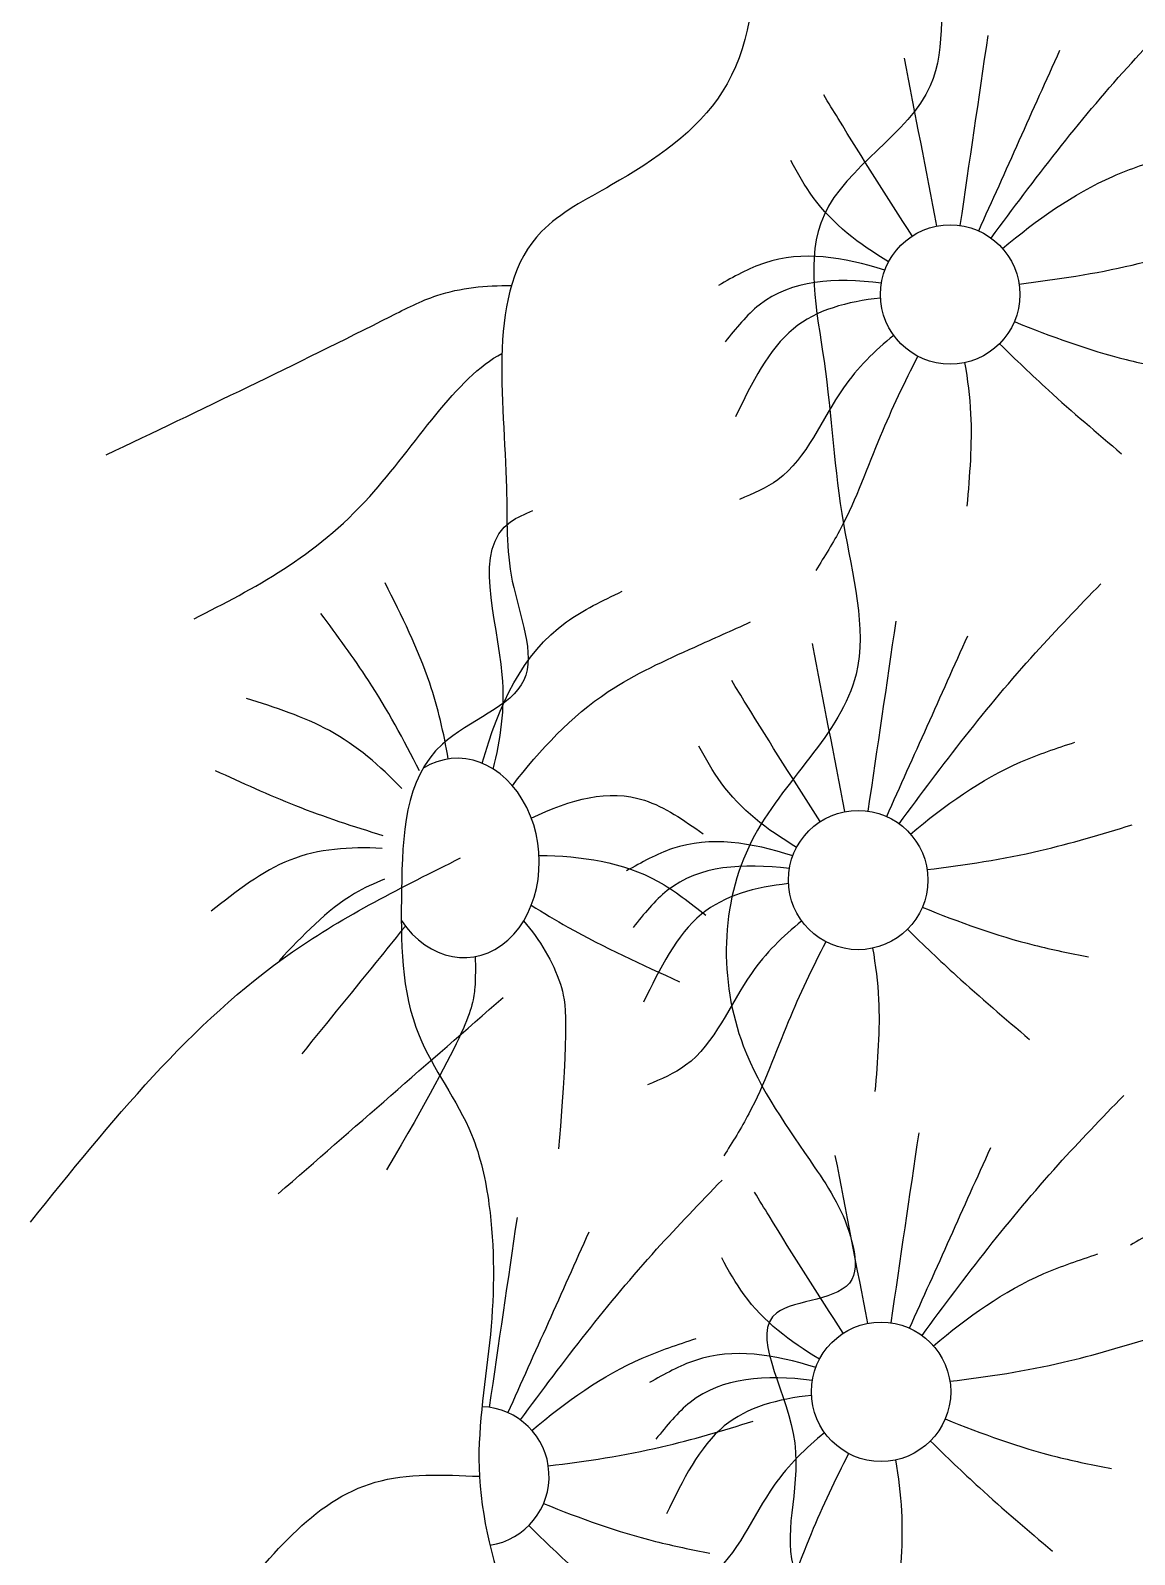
# Model space of a CAD drawing. Header units: millimetres. Extents: x 2133.42 to 2134.8, y 649.95 to 651.52.
# Drawn here: x 2133.5072 to 2133.5574, y 650.2112 to 650.2804 of the extents above; entities that cross this region are included whole.
import ezdxf

# ---------------------------------------------------------------- set-up
doc = ezdxf.new("R2010")
doc.units = ezdxf.units.MM
doc.layers.add('Hojas', color=74, linetype='Continuous')

msp = doc.modelspace()

# ---------------------------------------------------------------- linework, layer by layer
at = {"layer": 'Hojas'}
for centre in [(2133.54904035396, 650.268421561233), (2133.544858702444, 650.2418147538363), (2133.545898853093, 650.2185617357388)]:
    msp.add_circle(centre, 0.003166811014205725, dxfattribs=at)
msp.add_arc((2133.527649479254, 650.2147202546807), 0.003166811014205725, 278.667763932581, 87.83603630803992, dxfattribs=at)
msp.add_ellipse((2133.526794287299, 650.2428177645347), major_axis=(0.0003872666763527377, -0.004520328697594778), ratio=0.785935274751461, start_param=5.320339900184996, end_param=9.815130362565858, dxfattribs=at)
for points in [[(2133.565714449104, 650.3117761015831), (2133.563329484209, 650.3091293167186), (2133.559354557567, 650.3091293167186), (2133.555909618172, 650.3048944574391), (2133.553524653277, 650.2972187826429), (2133.550609701133, 650.2943073179808), (2133.545044801605, 650.2932486031609), (2133.539744895703, 650.2890137482518), (2133.540009889328, 650.284514213545), (2133.538684910067, 650.2776325694008), (2133.53364999779, 650.2733977144917), (2133.530470052021, 650.2712802848521), (2133.528880079136, 650.2596344305739), (2133.529145072761, 650.2553995756646), (2133.52967506001, 650.2509000409577), (2133.525965126992, 650.2479885762957), (2133.524110160482, 650.241371611949), (2133.524905141356, 650.2347546476026), (2133.527290106252, 650.230255112896), (2133.528085087125, 650.2270789728066), (2133.528148367523, 650.2211689123772), (2133.527632513119, 650.2151148148828), (2133.529051121083, 650.2084166630686), (2133.530985594589, 650.2040371068056), (2133.532828677926, 650.2014354629946), (2133.535012853964, 650.1947089696439), (2133.53592292453, 650.1883460652127), (2133.539927252835, 650.1825285550876), (2133.543749569255, 650.1778018292034), (2133.545751733409, 650.1719843190781), (2133.549985227631, 650.1650627214524), (2133.558496719501, 650.1544761850987), (2133.567008200234, 650.1496641199412), (2133.580176926657, 650.1450124587038), (2133.597566172704, 650.1419002782736), (2133.62045834091, 650.135787906909), (2133.65287002141, 650.1394100514462), (2133.681201909335, 650.1523139421795), (2133.694121245062, 650.1704246648658), (2133.699227690249, 650.1747169370624), (2133.701826028804, 650.1834912976415), (2133.708878674751, 650.1957259653718), (2133.709497323606, 650.206971978911), (2133.716621391094, 650.2200178308065), (2133.713050057961, 650.2315421770284), (2133.710852317064, 650.2385391058906), (2133.712363261842, 650.2474567562094), (2133.714561002739, 650.2547280713538), (2133.712495669558, 650.2671167448534), (2133.711408131001, 650.2690176774931)], [(2133.570774586673, 650.308206549498), (2133.565190665161, 650.3035337184222), (2133.565492499959, 650.3015741404345), (2133.561568647569, 650.2993130932805), (2133.560814060571, 650.294489521066), (2133.553871882462, 650.291173316534), (2133.548740702012, 650.2839379647676), (2133.548137032414, 650.2779085027769), (2133.543307686763, 650.2720297731844), (2133.543307686763, 650.2653973641206), (2133.54419570608, 650.2579950136187), (2133.5447653633, 650.251167255542), (2133.540018186388, 650.2435808576793), (2133.539638414908, 650.2342875170193), (2133.542866494763, 650.228787375291), (2133.544575477561, 650.2253734984379), (2133.544575477561, 650.2236665556409), (2133.541157511965, 650.2221492760682), (2133.541909359263, 650.2166690149338), (2133.541909359263, 650.2106447929589), (2133.546432938756, 650.203951208131), (2133.546097860031, 650.1999350616045)], [(2133.507249821396, 650.226270087431), (2133.519157706505, 650.2385515656779), (2133.526794287299, 650.242817764535)], [(2133.51851053581, 650.2275628723146), (2133.528735788248, 650.2364831054936)], [(2133.515951276965, 650.2083111197978), (2133.5229181792, 650.2144510373007), (2133.527649479253, 650.2147202546807)]]:
    msp.add_spline(points, degree=3, dxfattribs=at)
for points, knots in [([(2133.5509046137, 650.270981488502), (2133.552867214584, 650.2736532367096), (2133.555756544984, 650.2774302588248), (2133.559064520461, 650.2808473608331), (2133.560069430044, 650.2818854212953)], [0.001755581467484407, 0.001755581467484407, 0.001755581467484407, 0.001755581467484407, 0.007270775625992507, 0.009677251042944085, 0.009677251042944085, 0.009677251042944085, 0.009677251042944085]), ([(2133.547320767893, 650.2710808310117), (2133.546181816687, 650.2728490067504), (2133.54482684294, 650.2749771185966), (2133.54351238949, 650.277130524023), (2133.543293698698, 650.2774887945552)], [0.001759185583817836, 0.001759185583817836, 0.001759185583817836, 0.001759185583817836, 0.005264386903869354, 0.005963950121901306, 0.005963950121901306, 0.005963950121901306, 0.005963950121901306]), ([(2133.546243771257, 650.2699074337588), (2133.544906971824, 650.2707021612136), (2133.543183515857, 650.272009005897), (2133.542118942307, 650.2739298437325), (2133.541800094218, 650.2745051496588)], [0.001698318349463202, 0.001698318349463202, 0.001698318349463202, 0.001698318349463202, 0.004238933597651528, 0.005325218507321016, 0.005325218507321016, 0.005325218507321016, 0.005325218507321016]), ([(2133.551420354921, 650.27051064893), (2133.552980196947, 650.271814921779), (2133.555312969181, 650.27349944495), (2133.558057943867, 650.2744093586984), (2133.558886982029, 650.2746841711496)], [0.001729062110221072, 0.001729062110221072, 0.001729062110221072, 0.001729062110221072, 0.005077410225046454, 0.00652626217333075, 0.00652626217333075, 0.00652626217333075, 0.00652626217333075]), ([(2133.552171193898, 650.2688975163687), (2133.553902240078, 650.2691058784624), (2133.557049933083, 650.2695811394603), (2133.560102446371, 650.2705069547765), (2133.561486779529, 650.2709268175972)], [0.001790834887653438, 0.001790834887653438, 0.001790834887653438, 0.001790834887653438, 0.004691423661869409, 0.007098466608068014, 0.007098466608068014, 0.007098466608068014, 0.007098466608068014]), ([(2133.546071045568, 650.2695224243794), (2133.544178550607, 650.270125570494), (2133.541565837966, 650.2705529201621), (2133.539204030479, 650.2692243090275), (2133.538514146544, 650.2688362217334)], [0.001623798754991703, 0.001623798754991703, 0.001623798754991703, 0.001623798754991703, 0.004752973198542208, 0.006044160931421218, 0.006044160931421218, 0.006044160931421218, 0.006044160931421218]), ([(2133.545916432734, 650.2689409918526), (2133.543791926804, 650.2691928072181), (2133.54106710932, 650.2690636236605), (2133.539305543944, 650.2668807796949), (2133.538812874122, 650.2662702878215)], [0.00156203179081908, 0.00156203179081908, 0.00156203179081908, 0.00156203179081908, 0.004826344165984899, 0.006093767783893469, 0.006093767783893469, 0.006093767783893469, 0.006093767783893469]), ([(2133.510690840568, 650.261133437831), (2133.514994163264, 650.2631875040186), (2133.51998714307, 650.2655707580097), (2133.526031944378, 650.2686640674565), (2133.527935660919, 650.2688371403924), (2133.529106552219, 650.2688300322711)], [0, 0, 0, 0, 0.007983103994269158, 0.009262488506810341, 0.01118979738422458, 0.01118979738422458, 0.01118979738422458, 0.01118979738422458]), ([(2133.545877671223, 650.2682599137572), (2133.544355014345, 650.2680914643424), (2133.54145062091, 650.2673259428511), (2133.540031935374, 650.264398300669), (2133.539290829338, 650.2628689319401)], [0.001618756461250337, 0.001618756461250337, 0.001618756461250337, 0.001618756461250337, 0.004049157428062856, 0.006707420895019029, 0.006707420895019029, 0.006707420895019029, 0.006707420895019029]), ([(2133.551956798007, 650.2671874436869), (2133.55362324941, 650.2665108097788), (2133.556098928505, 650.2656124348969), (2133.558685400029, 650.2650937978774), (2133.559511021188, 650.2649282450409)], [0.001751727270867549, 0.001751727270867549, 0.001751727270867549, 0.001751727270867549, 0.004741173852315993, 0.006142854766988974, 0.006142854766988974, 0.006142854766988974, 0.006142854766988974]), ([(2133.546475699497, 650.2665638100411), (2133.545618346098, 650.2658656493413), (2133.543610002001, 650.2639024465352), (2133.54230129936, 650.2603166948866), (2133.540081120052, 650.259370076546), (2133.539470056975, 650.2591095374478)], [0.001741584009316467, 0.001741584009316467, 0.001741584009316467, 0.001741584009316467, 0.003579060160531973, 0.006432023616432431, 0.007515438593666302, 0.007515438593666302, 0.007515438593666302, 0.007515438593666302]), ([(2133.551282207755, 650.2661848709195), (2133.5520128033, 650.2654681954591), (2133.553812428005, 650.2637458541265), (2133.555711795463, 650.2621318754229), (2133.556831059607, 650.2611807858973)], [0.001758606855550857, 0.001758606855550857, 0.001758606855550857, 0.001758606855550857, 0.003464120771849768, 0.005911130731386738, 0.005911130731386738, 0.005911130731386738, 0.005911130731386738]), ([(2133.514681737659, 650.2536856796858), (2133.517413602167, 650.2550737230763), (2133.522369119869, 650.2575915908453), (2133.526621134309, 650.264701214895), (2133.528675272712, 650.2657393074965)], [0, 0, 0, 0, 0.005403992050165661, 0.00980267439393713, 0.00980267439393713, 0.00980267439393713, 0.00980267439393713]), ([(2133.547568515537, 650.265617567002), (2133.546959714356, 650.2644223835925), (2133.545723216503, 650.2618478462152), (2133.544532456409, 650.2584291277644), (2133.543329985569, 650.2565154354108), (2133.542935232286, 650.2558871986869)], [0.001758391008624049, 0.001758391008624049, 0.001758391008624049, 0.001758391008624049, 0.003993456789474208, 0.006518679207936327, 0.007752823292170429, 0.007752823292170429, 0.007752823292170429, 0.007752823292170429]), ([(2133.549698429877, 650.2653238801504), (2133.549831488177, 650.2645521369823), (2133.550107330894, 650.2623953250497), (2133.54992129262, 650.2602084950163), (2133.549802012948, 650.2588063944481)], [0.001750649888686673, 0.001750649888686673, 0.001750649888686673, 0.001750649888686673, 0.003055740864562838, 0.00538758754341245, 0.00538758754341245, 0.00538758754341245, 0.00538758754341245]), ([(2133.528280551483, 650.2468565311983), (2133.528616003128, 650.2481777488322), (2133.529163171568, 650.2518839394104), (2133.527117273776, 650.2573621220231), (2133.529718637822, 650.2584516917243), (2133.530082339864, 650.2586040266983)], [0.001456437579198068, 0.001456437579198068, 0.001456437579198068, 0.001456437579198068, 0.003780663859373, 0.00765425662610738, 0.00828385734005278, 0.00828385734005278, 0.00828385734005278, 0.00828385734005278]), ([(2133.526234642914, 650.2473179335036), (2133.52603389028, 650.2484882843103), (2133.52540036342, 650.2512519702709), (2133.524115254289, 650.253816459858), (2133.523365385176, 650.2553128553695)], [0.00250033953719458, 0.00250033953719458, 0.00250033953719458, 0.00250033953719458, 0.004478217307285037, 0.007249216123675834, 0.007249216123675834, 0.007249216123675834, 0.007249216123675834]), ([(2133.546722962184, 650.2443746811055), (2133.548685563067, 650.2470464293128), (2133.551574893467, 650.250823451428), (2133.554882868945, 650.2542405534366), (2133.555887778528, 650.2552786138986)], [0.001755581467484407, 0.001755581467484407, 0.001755581467484407, 0.001755581467484407, 0.007270775625992507, 0.009677251042944085, 0.009677251042944085, 0.009677251042944085, 0.009677251042944085]), ([(2133.527778837798, 650.2471176905183), (2133.528519678102, 650.2497511550678), (2133.52998673326, 650.2529582273316), (2133.533248486791, 650.2545099883262), (2133.534137864929, 650.2549331049997)], [0.002243134488259051, 0.002243134488259051, 0.002243134488259051, 0.002243134488259051, 0.006528813664103802, 0.008135468908978415, 0.008135468908978415, 0.008135468908978415, 0.008135468908978415]), ([(2133.524923908612, 650.2467729990192), (2133.524217860406, 650.2481836597483), (2133.522867612938, 650.250652131771), (2133.521189844756, 650.2529207083503), (2133.52045047758, 650.2539204358902)], [0.002422691687187579, 0.002422691687187579, 0.002422691687187579, 0.002422691687187579, 0.005048811930780903, 0.007117934931866358, 0.007117934931866358, 0.007117934931866358, 0.007117934931866358]), ([(2133.5291466853, 650.2461021967404), (2133.530421900593, 650.2477505057846), (2133.532811805105, 650.2503283842152), (2133.536941392923, 650.2521799911626), (2133.539124835419, 650.2531617214775), (2133.539967680122, 650.2535406855202)], [0.002190904940959112, 0.002190904940959112, 0.002190904940959112, 0.002190904940959112, 0.005614993215712135, 0.008070608785012822, 0.009614474201426693, 0.009614474201426693, 0.009614474201426693, 0.009614474201426693]), ([(2133.543139116377, 650.2444740236149), (2133.542000165171, 650.2462421993539), (2133.540645191424, 650.2483703112), (2133.539330737974, 650.2505237166265), (2133.539112047182, 650.2508819871584)], [0.001759185583817836, 0.001759185583817836, 0.001759185583817836, 0.001759185583817836, 0.005264386903869354, 0.005963950121901306, 0.005963950121901306, 0.005963950121901306, 0.005963950121901306]), ([(2133.524125507872, 650.2459682020078), (2133.523131567719, 650.2470092524475), (2133.521050166775, 650.248799338106), (2133.518368489606, 650.2496546407588), (2133.517066660702, 650.2500698502138)], [0.002237664761488448, 0.002237664761488448, 0.002237664761488448, 0.002237664761488448, 0.00461627019968104, 0.006860384565391476, 0.006860384565391476, 0.006860384565391476, 0.006860384565391476]), ([(2133.547238703405, 650.2439038415332), (2133.548798545431, 650.2452081143822), (2133.551131317665, 650.2468926375534), (2133.553876292351, 650.2478025513019), (2133.554705330512, 650.2480773637528)], [0.001729062110221072, 0.001729062110221072, 0.001729062110221072, 0.001729062110221072, 0.005077410225046454, 0.00652626217333075, 0.00652626217333075, 0.00652626217333075, 0.00652626217333075]), ([(2133.542062119741, 650.243300626362), (2133.540725320308, 650.2440953538169), (2133.53900186434, 650.2454021985002), (2133.537937290791, 650.2473230363357), (2133.537618442702, 650.2478983422623)], [0.001698318349463202, 0.001698318349463202, 0.001698318349463202, 0.001698318349463202, 0.004238933597651528, 0.005325218507321016, 0.005325218507321016, 0.005325218507321016, 0.005325218507321016]), ([(2133.523280273107, 650.2438259690261), (2133.521939216676, 650.2442324709466), (2133.519349566039, 650.2450910341968), (2133.516863820759, 650.2462267074848), (2133.515653125445, 650.2467798431337)], [0.002027372621724027, 0.002027372621724027, 0.002027372621724027, 0.002027372621724027, 0.00436123531203004, 0.006577302682071647, 0.006577302682071647, 0.006577302682071647, 0.006577302682071647]), ([(2133.530008673084, 650.2446276126993), (2133.531786497988, 650.2454872235894), (2133.534494289577, 650.2462379006358), (2133.536937376397, 650.2445319070914), (2133.537813184172, 650.2439203355339)], [0.001819518977040331, 0.001819518977040331, 0.001819518977040331, 0.001819518977040331, 0.004866100141162248, 0.00656855349893561, 0.00656855349893561, 0.00656855349893561, 0.00656855349893561]), ([(2133.547989542381, 650.242290708972), (2133.549720588561, 650.2424990710658), (2133.552868281567, 650.2429743320638), (2133.555920794855, 650.2439001473799), (2133.557305128013, 650.2443200102007)], [0.001790834887653438, 0.001790834887653438, 0.001790834887653438, 0.001790834887653438, 0.004691423661869409, 0.007098466608068014, 0.007098466608068014, 0.007098466608068014, 0.007098466608068014]), ([(2133.523225737486, 650.2432484227913), (2133.521752700411, 650.243333186364), (2133.518934208128, 650.2431381807789), (2133.516610205819, 650.2413078452282), (2133.515455212998, 650.2403981970697)], [0.001903305148667485, 0.001903305148667485, 0.001903305148667485, 0.001903305148667485, 0.004306964503578942, 0.006681803481905175, 0.006681803481905175, 0.006681803481905175, 0.006681803481905175]), ([(2133.541889394051, 650.2429156169826), (2133.539996899091, 650.2435187630974), (2133.537384186449, 650.2439461127653), (2133.535022378963, 650.242617501631), (2133.534332495028, 650.2422294143366)], [0.001623798754991703, 0.001623798754991703, 0.001623798754991703, 0.001623798754991703, 0.004752973198542208, 0.006044160931421218, 0.006044160931421218, 0.006044160931421218, 0.006044160931421218]), ([(2133.53035985904, 650.242936629362), (2133.532302905983, 650.2429083567713), (2133.535026976687, 650.2425205336028), (2133.537228793266, 650.2407755936811), (2133.537933318921, 650.2402172570075)], [0.001883195456002742, 0.001883195456002742, 0.001883195456002742, 0.001883195456002742, 0.005019392698806284, 0.006495078811043265, 0.006495078811043265, 0.006495078811043265, 0.006495078811043265]), ([(2133.541734781217, 650.242334184456), (2133.539610275288, 650.2425859998216), (2133.536885457803, 650.2424568162637), (2133.535123892428, 650.2402739722982), (2133.534631222606, 650.2396634804247)], [0.00156203179081908, 0.00156203179081908, 0.00156203179081908, 0.00156203179081908, 0.004826344165984899, 0.006093767783893469, 0.006093767783893469, 0.006093767783893469, 0.006093767783893469]), ([(2133.523337241845, 650.241851641847), (2133.522865679, 650.2416674158146), (2133.521048078479, 650.2408139612376), (2133.519618359796, 650.239291253673), (2133.518546241011, 650.2381494042982)], [0.001970394785989439, 0.001970394785989439, 0.001970394785989439, 0.001970394785989439, 0.002821442893915722, 0.005372966727131905, 0.005372966727131905, 0.005372966727131905, 0.005372966727131905]), ([(2133.541696019707, 650.2416531063607), (2133.540173362828, 650.2414846569459), (2133.537268969394, 650.2407191354544), (2133.535850283858, 650.2377914932722), (2133.535109177822, 650.2362621245436)], [0.001618756461250337, 0.001618756461250337, 0.001618756461250337, 0.001618756461250337, 0.004049157428062856, 0.006707420895019029, 0.006707420895019029, 0.006707420895019029, 0.006707420895019029]), ([(2133.530008396798, 650.2406703306999), (2133.530556019771, 650.2403250380235), (2133.532720122178, 650.2390202893562), (2133.535030212243, 650.2379745597113), (2133.536748944204, 650.2371965255604)], [0.002145077479429943, 0.002145077479429943, 0.002145077479429943, 0.002145077479429943, 0.003224640124628481, 0.006362296999341532, 0.006362296999341532, 0.006362296999341532, 0.006362296999341532]), ([(2133.54777514649, 650.2405806362904), (2133.549441597894, 650.239904002382), (2133.551917276989, 650.2390056275003), (2133.554503748513, 650.2384869904806), (2133.555329369671, 650.2383214376443)], [0.001751727270867549, 0.001751727270867549, 0.001751727270867549, 0.001751727270867549, 0.004741173852315993, 0.006142854766988974, 0.006142854766988974, 0.006142854766988974, 0.006142854766988974]), ([(2133.529658432643, 650.2399604003313), (2133.530390207046, 650.2390805761181), (2133.531454912297, 650.2374005024765), (2133.531712818122, 650.2353525784813), (2133.531250109324, 650.2296074180981)], [0.002167299804894248, 0.002167299804894248, 0.002167299804894248, 0.002167299804894248, 0.004062422999818929, 0.005549271586103103, 0.005549271586103103, 0.005549271586103103, 0.005549271586103103]), ([(2133.542294047981, 650.2399570026446), (2133.541436694582, 650.2392588419448), (2133.539428350484, 650.2372956391384), (2133.538119647843, 650.23370988749), (2133.535899468536, 650.2327632691495), (2133.535288405459, 650.232502730051)], [0.001741584009316467, 0.001741584009316467, 0.001741584009316467, 0.001741584009316467, 0.003579060160531973, 0.006432023616432431, 0.007515438593666302, 0.007515438593666302, 0.007515438593666302, 0.007515438593666302]), ([(2133.524286352056, 650.2397243513315), (2133.523912159224, 650.2392628730779), (2133.522342571657, 650.2373273557973), (2133.520772398027, 650.2353923138469), (2133.519576579969, 650.2339186181584)], [0.002212404990229898, 0.002212404990229898, 0.002212404990229898, 0.002212404990229898, 0.003202610435464056, 0.006365660872114518, 0.006365660872114518, 0.006365660872114518, 0.006365660872114518]), ([(2133.547100556239, 650.2395780635227), (2133.547831151784, 650.2388613880623), (2133.549630776488, 650.2371390467297), (2133.551530143947, 650.2355250680262), (2133.552649408091, 650.2345739785005)], [0.001758606855550857, 0.001758606855550857, 0.001758606855550857, 0.001758606855550857, 0.003464120771849768, 0.005911130731386738, 0.005911130731386738, 0.005911130731386738, 0.005911130731386738]), ([(2133.543386864021, 650.2390107596052), (2133.54277806284, 650.237815576196), (2133.541541564986, 650.2352410388185), (2133.540350804893, 650.2318223203677), (2133.539148334053, 650.2299086280143), (2133.538753580769, 650.2292803912901)], [0.001758391008624049, 0.001758391008624049, 0.001758391008624049, 0.001758391008624049, 0.003993456789474208, 0.006518679207936327, 0.007752823292170429, 0.007752823292170429, 0.007752823292170429, 0.007752823292170429]), ([(2133.545516778361, 650.2387170727538), (2133.545649836661, 650.2379453295857), (2133.545925679377, 650.2357885176532), (2133.545739641104, 650.2336016876197), (2133.545620361432, 650.2321995870516)], [0.001750649888686673, 0.001750649888686673, 0.001750649888686673, 0.001750649888686673, 0.003055740864562838, 0.00538758754341245, 0.00538758754341245, 0.00538758754341245, 0.00538758754341245]), ([(2133.527455887524, 650.2383346505528), (2133.527475693899, 650.2378656653955), (2133.527464823244, 650.2364533275261), (2133.527174090604, 650.2350482829752), (2133.523434902289, 650.2286472758858)], [0.002502937247076083, 0.002502937247076083, 0.002502937247076083, 0.002502937247076083, 0.003290609853067515, 0.004878084811857339, 0.004878084811857339, 0.004878084811857339, 0.004878084811857339]), ([(2133.547763112833, 650.2211216630078), (2133.549725713717, 650.2237934112154), (2133.552615044116, 650.2275704333306), (2133.555923019594, 650.2309875353392), (2133.556927929177, 650.2320255958011)], [0.001755581467484407, 0.001755581467484407, 0.001755581467484407, 0.001755581467484407, 0.007270775625992507, 0.009677251042944085, 0.009677251042944085, 0.009677251042944085, 0.009677251042944085]), ([(2133.529513738994, 650.21728018195), (2133.531476339878, 650.2199519301573), (2133.534365670278, 650.2237289522725), (2133.537673645755, 650.2271460542811), (2133.538678555338, 650.228184114743)], [0.001755581467484407, 0.001755581467484407, 0.001755581467484407, 0.001755581467484407, 0.007270775625992507, 0.009677251042944085, 0.009677251042944085, 0.009677251042944085, 0.009677251042944085]), ([(2133.544179267026, 650.2212210055175), (2133.54304031582, 650.2229891812565), (2133.541685342073, 650.2251172931026), (2133.540370888623, 650.2272706985291), (2133.540152197831, 650.227628969061)], [0.001759185583817836, 0.001759185583817836, 0.001759185583817836, 0.001759185583817836, 0.005264386903869354, 0.005963950121901306, 0.005963950121901306, 0.005963950121901306, 0.005963950121901306]), ([(2133.564788478329, 650.225917294149), (2133.562895983368, 650.2265204402636), (2133.560283270727, 650.2269477899317), (2133.557921463241, 650.2256191787974), (2133.557231579306, 650.225231091503)], [0.001623798754991703, 0.001623798754991703, 0.001623798754991703, 0.001623798754991703, 0.004752973198542208, 0.006044160931421218, 0.006044160931421218, 0.006044160931421218, 0.006044160931421218]), ([(2133.54310227039, 650.2200476082646), (2133.541765470957, 650.2208423357195), (2133.540042014989, 650.2221491804028), (2133.53897744144, 650.2240700182383), (2133.538658593351, 650.2246453241648)], [0.001698318349463202, 0.001698318349463202, 0.001698318349463202, 0.001698318349463202, 0.004238933597651528, 0.005325218507321016, 0.005325218507321016, 0.005325218507321016, 0.005325218507321016]), ([(2133.548278854054, 650.2206508234358), (2133.54983869608, 650.2219550962848), (2133.552171468314, 650.223639619456), (2133.554916443, 650.2245495332045), (2133.555745481161, 650.2248243456554)], [0.001729062110221072, 0.001729062110221072, 0.001729062110221072, 0.001729062110221072, 0.005077410225046454, 0.00652626217333075, 0.00652626217333075, 0.00652626217333075, 0.00652626217333075]), ([(2133.549029693031, 650.2190376908745), (2133.550760739211, 650.2192460529682), (2133.553908432216, 650.2197213139664), (2133.556960945504, 650.2206471292825), (2133.558345278662, 650.2210669921033)], [0.001790834887653438, 0.001790834887653438, 0.001790834887653438, 0.001790834887653438, 0.004691423661869409, 0.007098466608068014, 0.007098466608068014, 0.007098466608068014, 0.007098466608068014]), ([(2133.530029480215, 650.2168093423777), (2133.531589322241, 650.2181136152267), (2133.533922094475, 650.2197981383979), (2133.536667069161, 650.2207080521464), (2133.537496107322, 650.2209828645973)], [0.001729062110221072, 0.001729062110221072, 0.001729062110221072, 0.001729062110221072, 0.005077410225046454, 0.00652626217333075, 0.00652626217333075, 0.00652626217333075, 0.00652626217333075]), ([(2133.542929544701, 650.2196625988852), (2133.54103704974, 650.220265745), (2133.538424337099, 650.2206930946679), (2133.536062529612, 650.2193644835336), (2133.535372645677, 650.2189763962392)], [0.001623798754991703, 0.001623798754991703, 0.001623798754991703, 0.001623798754991703, 0.004752973198542208, 0.006044160931421218, 0.006044160931421218, 0.006044160931421218, 0.006044160931421218]), ([(2133.542774931866, 650.2190811663586), (2133.540650425937, 650.2193329817242), (2133.537925608452, 650.2192037981663), (2133.536164043077, 650.2170209542007), (2133.535671373255, 650.2164104623273)], [0.00156203179081908, 0.00156203179081908, 0.00156203179081908, 0.00156203179081908, 0.004826344165984899, 0.006093767783893469, 0.006093767783893469, 0.006093767783893469, 0.006093767783893469]), ([(2133.542736170356, 650.2184000882633), (2133.541213513477, 650.2182316388482), (2133.538309120043, 650.2174661173569), (2133.536890434507, 650.2145384751748), (2133.536149328471, 650.2130091064462)], [0.001618756461250337, 0.001618756461250337, 0.001618756461250337, 0.001618756461250337, 0.004049157428062856, 0.006707420895019029, 0.006707420895019029, 0.006707420895019029, 0.006707420895019029]), ([(2133.530780319192, 650.2151962098164), (2133.532511365371, 650.2154045719103), (2133.535659058377, 650.2158798329083), (2133.538711571665, 650.2168056482244), (2133.540095904822, 650.2172255110452)], [0.001790834887653438, 0.001790834887653438, 0.001790834887653438, 0.001790834887653438, 0.004691423661869409, 0.007098466608068014, 0.007098466608068014, 0.007098466608068014, 0.007098466608068014]), ([(2133.54881529714, 650.2173276181929), (2133.550481748543, 650.2166509842846), (2133.552957427638, 650.2157526094029), (2133.555543899162, 650.2152339723832), (2133.55636952032, 650.2150684195469)], [0.001751727270867549, 0.001751727270867549, 0.001751727270867549, 0.001751727270867549, 0.004741173852315993, 0.006142854766988974, 0.006142854766988974, 0.006142854766988974, 0.006142854766988974]), ([(2133.54333419863, 650.2167039845469), (2133.542476845231, 650.2160058238471), (2133.540468501134, 650.214042621041), (2133.539159798493, 650.2104568693926), (2133.536939619185, 650.209510251052), (2133.536328556108, 650.2092497119536)], [0.001741584009316467, 0.001741584009316467, 0.001741584009316467, 0.001741584009316467, 0.003579060160531973, 0.006432023616432431, 0.007515438593666302, 0.007515438593666302, 0.007515438593666302, 0.007515438593666302]), ([(2133.548140706888, 650.2163250454253), (2133.548871302433, 650.2156083699649), (2133.550670927138, 650.2138860286323), (2133.552570294596, 650.2122720499287), (2133.55368955874, 650.2113209604031)], [0.001758606855550857, 0.001758606855550857, 0.001758606855550857, 0.001758606855550857, 0.003464120771849768, 0.005911130731386738, 0.005911130731386738, 0.005911130731386738, 0.005911130731386738]), ([(2133.54442701467, 650.2157577415078), (2133.543818213489, 650.2145625580986), (2133.542581715636, 650.211988020721), (2133.541390955542, 650.2085693022702), (2133.540188484702, 650.2066556099167), (2133.539793731419, 650.2060273731927)], [0.001758391008624049, 0.001758391008624049, 0.001758391008624049, 0.001758391008624049, 0.003993456789474208, 0.006518679207936327, 0.007752823292170429, 0.007752823292170429, 0.007752823292170429, 0.007752823292170429]), ([(2133.54655692901, 650.2154640546564), (2133.54668998731, 650.2146923114883), (2133.546965830027, 650.2125354995558), (2133.546779791753, 650.2103486695223), (2133.546660512081, 650.2089465689542)], [0.001750649888686673, 0.001750649888686673, 0.001750649888686673, 0.001750649888686673, 0.003055740864562838, 0.00538758754341245, 0.00538758754341245, 0.00538758754341245, 0.00538758754341245]), ([(2133.530565923301, 650.2134861371349), (2133.532232374704, 650.2128095032265), (2133.534708053799, 650.2119111283448), (2133.537294525323, 650.2113924913251), (2133.538120146482, 650.2112269384888)], [0.001751727270867549, 0.001751727270867549, 0.001751727270867549, 0.001751727270867549, 0.004741173852315993, 0.006142854766988974, 0.006142854766988974, 0.006142854766988974, 0.006142854766988974]), ([(2133.529891333049, 650.2124835643672), (2133.530621928594, 650.2117668889068), (2133.532421553299, 650.2100445475742), (2133.534320920757, 650.2084305688707), (2133.535440184901, 650.207479479345)], [0.001758606855550857, 0.001758606855550857, 0.001758606855550857, 0.001758606855550857, 0.003464120771849768, 0.005911130731386738, 0.005911130731386738, 0.005911130731386738, 0.005911130731386738])]:
    msp.add_open_spline(points, degree=3, knots=knots, dxfattribs=at)
for points in [[(2133.549499991036, 650.2715548383924), (2133.549922093491, 650.2744322476551), (2133.550344195944, 650.2773096569181), (2133.550766298399, 650.2801870661808)], [(2133.55033767435, 650.2713104454126), (2133.551567144658, 650.2740482404479), (2133.552796614967, 650.2767860354834), (2133.554026085274, 650.2795238305187)], [(2133.548439056082, 650.2715307626081), (2133.547947109244, 650.2740745297465), (2133.547455162405, 650.2766182968849), (2133.546963215566, 650.2791620640228)], [(2133.54531833952, 650.2449480309958), (2133.545740441974, 650.2478254402586), (2133.546162544428, 650.2507028495213), (2133.546584646882, 650.253580258784)], [(2133.546156022833, 650.2447036380161), (2133.547385493142, 650.2474414330513), (2133.54861496345, 650.2501792280866), (2133.549844433758, 650.2529170231221)], [(2133.544257404566, 650.2449239552113), (2133.543765457727, 650.2474677223497), (2133.543273510889, 650.2500114894881), (2133.54278156405, 650.2525552566262)], [(2133.546358490169, 650.2216950128984), (2133.546780592624, 650.2245724221609), (2133.547202695077, 650.2274498314239), (2133.547624797532, 650.2303272406866)], [(2133.547196173482, 650.2214506199184), (2133.548425643791, 650.2241884149539), (2133.5496551141, 650.2269262099892), (2133.550884584407, 650.2296640050247)], [(2133.545297555215, 650.2216709371139), (2133.544805608376, 650.2242147042523), (2133.544313661538, 650.2267584713907), (2133.543821714699, 650.2293022385288)], [(2133.52810911633, 650.2178535318403), (2133.528531218785, 650.220730941103), (2133.528953321238, 650.2236083503658), (2133.529375423693, 650.2264857596285)], [(2133.528946799644, 650.2176091388606), (2133.530176269952, 650.2203469338958), (2133.531405740261, 650.2230847289311), (2133.532635210569, 650.2258225239666)]]:
    msp.add_open_spline(points, degree=3, dxfattribs=at)

doc.saveas('drawing.dxf')
